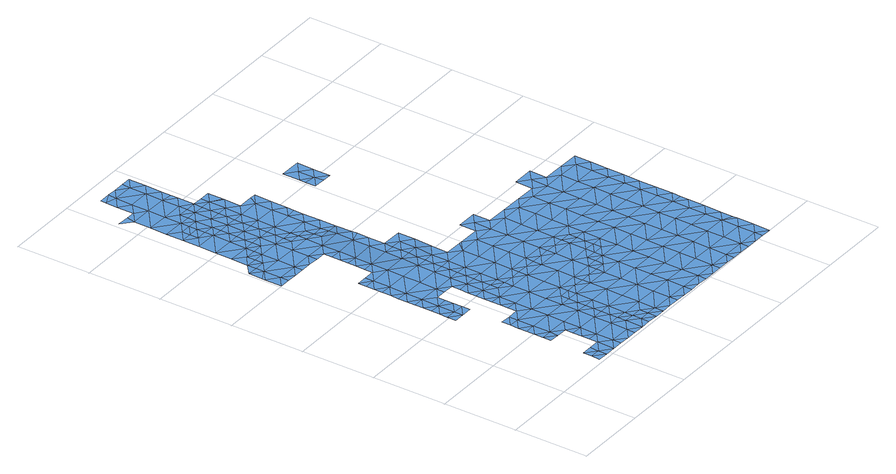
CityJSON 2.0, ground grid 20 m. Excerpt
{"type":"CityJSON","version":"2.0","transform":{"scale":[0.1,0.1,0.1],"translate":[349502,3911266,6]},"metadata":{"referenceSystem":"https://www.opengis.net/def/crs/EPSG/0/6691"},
"CityObjects":{
"waterbody1":{"type":"WaterBody","attributes":{"name":"7","class":"1140","function":"1","WaterBodyRiverFloodingRiskAttribute.description":"4","WaterBodyRiverFloodingRiskAttribute.rankOrg":"1","WaterBodyRiverFloodingRiskAttribute.adminType":"2","WaterBodyRiverFloodingRiskAttribute.scale":"L2"},"geometry":[{"type":"MultiSurface","lod":"1","boundaries":[[[0,1,2]],[[2,3,0]],[[4,5,0]],[[0,3,4]],[[6,0,5]],[[7,8,6]],[[6,5,7]],[[9,10,8]],[[11,12,10]],[[7,5,13]],[[14,9,8]],[[14,8,7]],[[9,11,10]],[[11,15,12]],[[16,17,12]],[[15,16,12]],[[13,18,7]],[[18,19,7]],[[20,14,7]],[[19,20,7]],[[21,11,9]],[[22,17,16]],[[23,9,14]],[[24,23,14]],[[25,26,27]],[[28,17,22]],[[14,20,24]],[[29,22,16]],[[30,21,9]],[[31,30,9]],[[31,9,23]],[[27,26,32]],[[28,22,33]],[[26,28,34]],[[29,35,22]],[[28,33,34]],[[32,26,34]],[[36,33,22]],[[37,36,22]],[[37,22,35]],[[38,32,39]],[[32,34,39]],[[40,34,33]],[[38,41,42]],[[43,33,36]],[[41,38,39]],[[42,44,45]],[[46,39,34]],[[42,41,44]],[[43,36,47]],[[40,33,43]],[[47,48,43]],[[46,34,40]],[[41,39,46]],[[44,41,49]],[[50,43,48]],[[40,43,50]],[[51,41,46]],[[49,41,51]],[[52,40,50]],[[51,53,49]],[[46,40,54]],[[40,52,54]],[[55,51,46]],[[54,55,46]],[[51,56,53]],[[51,55,56]]]}]},
"waterbody2":{"type":"WaterBody","attributes":{"name":"7","class":"1140","function":"1","WaterBodyRiverFloodingRiskAttribute.description":"4","WaterBodyRiverFloodingRiskAttribute.rankOrg":"2","WaterBodyRiverFloodingRiskAttribute.adminType":"2","WaterBodyRiverFloodingRiskAttribute.scale":"L2"},"geometry":[{"type":"MultiSurface","lod":"1","boundaries":[[[57,58,59]],[[60,57,61]],[[62,63,64]],[[65,60,61]],[[62,66,67]],[[68,65,69]],[[66,70,71]],[[72,73,70]],[[74,73,72]],[[75,74,76]],[[77,78,69]],[[79,80,81]],[[82,81,80]],[[57,59,61]],[[59,83,61]],[[84,85,82]],[[84,86,85]],[[87,88,89]],[[90,91,87]],[[92,93,90]],[[94,95,96]],[[94,23,24]],[[97,30,31]],[[98,99,100]],[[101,99,98]],[[99,101,102]],[[103,101,104]],[[102,105,99]],[[105,106,99]],[[105,107,106]],[[107,108,106]],[[109,106,108]],[[110,111,112]],[[113,114,115]],[[116,114,117]],[[118,119,116]],[[106,109,120]],[[5,4,121]],[[121,122,18]],[[122,123,124]],[[124,123,125]],[[124,126,122]],[[18,122,127]],[[24,20,94]],[[19,18,127]],[[13,5,121]],[[121,18,13]],[[127,20,19]],[[20,127,94]],[[127,95,94]],[[128,95,127]],[[129,128,127]],[[122,129,127]],[[126,129,122]],[[130,124,125]],[[130,131,132]],[[131,130,125]],[[131,125,93]],[[93,91,90]],[[125,91,93]],[[123,91,125]],[[123,133,91]],[[133,134,135]],[[136,137,138]],[[139,137,140]],[[141,142,139]],[[143,144,145]],[[146,147,141]],[[148,147,149]],[[150,151,152]],[[148,153,104]],[[152,154,155]],[[104,153,103]],[[156,154,157]],[[156,158,159]],[[160,109,161]],[[162,163,164]],[[165,162,164]],[[120,109,166]],[[167,166,168]],[[99,169,170]],[[100,171,98]],[[172,173,104]],[[171,174,98]],[[175,172,176]],[[177,178,179]],[[180,179,181]],[[182,181,183]],[[184,185,186]],[[91,187,87]],[[187,188,189]],[[188,187,91]],[[133,188,91]],[[135,188,133]],[[189,186,187]],[[186,185,187]],[[187,185,87]],[[87,185,88]],[[190,89,88]],[[191,190,88]],[[192,190,191]],[[193,192,191]],[[178,193,179]],[[179,193,191]],[[181,179,191]],[[181,191,88]],[[185,181,88]],[[183,181,185]],[[184,183,185]],[[182,138,181]],[[138,180,181]],[[137,180,138]],[[139,180,137]],[[139,142,180]],[[175,173,172]],[[141,147,148]],[[104,141,148]],[[104,173,141]],[[142,141,173]],[[142,173,175]],[[142,175,180]],[[180,175,179]],[[179,175,177]],[[194,177,175]],[[175,176,194]],[[85,81,82]],[[106,120,195]],[[196,176,172]],[[196,172,174]],[[174,172,98]],[[98,172,104]],[[104,101,98]],[[169,99,106]],[[197,161,109]],[[197,109,108]],[[195,169,106]],[[167,120,166]],[[198,145,199]],[[200,201,202]],[[200,70,73]],[[109,160,73]],[[109,73,166]],[[73,74,166]],[[166,74,168]],[[75,168,74]],[[170,100,99]],[[163,203,164]],[[204,199,164]],[[205,206,204]],[[205,207,206]],[[207,208,209]],[[210,211,212]],[[213,212,211]],[[214,215,213]],[[216,215,217]],[[216,218,219]],[[220,219,218]],[[165,200,73]],[[165,201,200]],[[165,199,201]],[[199,165,164]],[[145,201,199]],[[144,201,145]],[[201,144,221]],[[222,71,70]],[[202,222,70]],[[200,202,70]],[[223,224,225]],[[225,226,223]],[[226,225,227]],[[227,225,228]],[[145,228,225]],[[97,229,230]],[[97,231,30]],[[231,232,35]],[[233,48,232]],[[48,47,232]],[[29,16,15]],[[231,35,30]],[[30,35,234]],[[21,234,11]],[[198,228,145]],[[235,228,198]],[[235,236,228]],[[209,235,206]],[[207,209,206]],[[237,212,227]],[[215,227,212]],[[215,212,213]],[[237,227,238]],[[236,238,228]],[[206,235,198]],[[199,206,198]],[[204,206,199]],[[225,239,145]],[[239,143,145]],[[228,238,227]],[[215,226,227]],[[215,216,226]],[[219,226,216]],[[226,219,240]],[[241,219,220]],[[242,241,220]],[[243,241,242]],[[244,63,62]],[[244,62,67]],[[245,67,66]],[[245,66,71]],[[246,242,220]],[[240,223,226]],[[224,239,225]],[[221,202,201]],[[247,246,220]],[[160,165,73]],[[165,160,162]],[[248,162,160]],[[161,248,160]],[[163,249,203]],[[250,251,158]],[[151,252,152]],[[157,154,152]],[[157,152,252]],[[158,156,157]],[[250,158,157]],[[252,250,157]],[[155,153,152]],[[148,152,153]],[[152,148,150]],[[149,150,148]],[[253,146,141]],[[139,253,141]],[[254,253,139]],[[254,139,140]],[[255,140,137]],[[256,255,137]],[[136,256,137]],[[113,134,114]],[[114,134,133]],[[123,114,133]],[[114,123,117]],[[122,117,123]],[[117,122,121]],[[118,116,1]],[[2,1,116]],[[2,116,3]],[[3,116,117]],[[121,3,117]],[[4,3,121]],[[112,111,119]],[[119,111,116]],[[116,111,114]],[[114,111,115]],[[110,115,111]],[[21,30,234]],[[31,23,97]],[[97,23,94]],[[97,94,229]],[[96,229,94]],[[257,92,90]],[[257,90,258]],[[87,258,90]],[[259,258,87]],[[259,87,89]],[[83,84,82]],[[83,82,61]],[[61,82,65]],[[65,82,80]],[[69,65,80]],[[69,80,77]],[[79,77,80]],[[78,76,69]],[[74,69,76]],[[69,74,68]],[[72,68,74]],[[70,68,72]],[[68,70,66]],[[68,66,65]],[[65,66,62]],[[65,62,60]],[[64,60,62]],[[218,247,220]],[[260,218,216]],[[216,217,260]],[[214,217,215]],[[261,213,211]],[[261,262,263]],[[262,261,211]],[[262,211,264]],[[210,264,211]],[[265,205,204]],[[266,265,204]],[[266,204,164]],[[203,266,164]],[[15,11,234]],[[29,15,234]],[[35,29,234]],[[47,36,232]],[[36,37,232]],[[37,35,232]],[[267,233,232]],[[267,232,231]],[[268,267,231]],[[269,268,231]],[[269,231,97]],[[230,269,97]]]}]},
"waterbody3":{"type":"WaterBody","attributes":{"name":"7","class":"1140","function":"1","WaterBodyRiverFloodingRiskAttribute.description":"4","WaterBodyRiverFloodingRiskAttribute.rankOrg":"1","WaterBodyRiverFloodingRiskAttribute.adminType":"2","WaterBodyRiverFloodingRiskAttribute.scale":"L2"},"geometry":[{"type":"MultiSurface","lod":"1","boundaries":[[[126,124,130]],[[128,270,95]],[[95,270,271]],[[270,272,271]],[[126,273,129]],[[126,130,273]],[[132,131,274]],[[131,93,92]],[[275,276,277]],[[131,92,274]],[[278,269,230]],[[279,267,268]],[[279,280,267]],[[280,233,267]],[[48,233,280]],[[280,281,48]],[[282,281,280]],[[279,283,280]],[[284,285,286]],[[287,284,272]],[[272,270,276]],[[271,272,284]],[[96,95,271]],[[92,257,274]],[[257,288,274]],[[275,289,276]],[[289,272,276]],[[289,287,272]],[[287,290,284]],[[278,284,286]],[[128,129,270]],[[286,283,279]],[[286,279,278]],[[278,279,269]],[[268,269,279]],[[229,271,278]],[[229,96,271]],[[230,229,278]],[[284,278,271]],[[132,274,291]],[[280,292,282]],[[292,280,283]],[[290,285,284]],[[130,132,273]],[[273,132,291]],[[291,274,288]],[[288,277,291]],[[277,276,291]],[[291,276,270]],[[291,270,273]],[[273,270,129]]]}]},
"waterbody4":{"type":"WaterBody","attributes":{"name":"7","class":"1140","function":"1","WaterBodyRiverFloodingRiskAttribute.description":"4","WaterBodyRiverFloodingRiskAttribute.rankOrg":"1","WaterBodyRiverFloodingRiskAttribute.adminType":"2","WaterBodyRiverFloodingRiskAttribute.scale":"L2"},"geometry":[{"type":"MultiSurface","lod":"1","boundaries":[[[293,294,295]],[[296,297,298]],[[297,299,300]],[[301,302,303]],[[304,300,305]],[[306,304,305]],[[307,308,309]],[[246,310,242]],[[242,310,311]],[[310,312,311]],[[312,313,314]],[[315,316,317]],[[315,318,316]],[[319,320,321]],[[320,322,321]],[[323,324,325]],[[324,326,325]],[[327,328,326]],[[327,329,328]],[[330,331,332]],[[332,331,333]],[[224,223,334]],[[335,334,223]],[[336,334,335]],[[334,336,337]],[[338,337,336]],[[337,338,339]],[[339,338,340]],[[340,338,341]],[[341,338,342]],[[338,343,342]],[[343,338,344]],[[314,343,344]],[[343,314,316]],[[316,345,343]],[[346,343,345]],[[345,321,346]],[[321,347,346]],[[321,348,347]],[[321,349,348]],[[325,348,349]],[[325,307,348]],[[308,307,325]],[[350,309,308]],[[309,351,307]],[[352,351,309]],[[351,352,353]],[[352,354,353]],[[354,352,355]],[[356,354,355]],[[356,357,354]],[[357,356,332]],[[358,357,332]],[[359,357,358]],[[359,360,357]],[[361,360,359]],[[361,362,360]],[[361,363,362]],[[364,363,361]],[[58,363,364]],[[365,363,58]],[[366,363,365]],[[367,366,365]],[[366,367,368]],[[341,368,367]],[[369,368,341]],[[369,370,368]],[[371,370,369]],[[372,370,371]],[[372,353,370]],[[370,353,373]],[[360,373,374]],[[373,366,370]],[[362,366,373]],[[347,372,371]],[[346,371,369]],[[342,346,369]],[[368,370,366]],[[63,367,365]],[[375,367,63]],[[375,340,367]],[[376,340,375]],[[375,67,376]],[[244,67,375]],[[64,365,60]],[[57,60,365]],[[364,83,59]],[[364,377,83]],[[84,83,377]],[[85,86,378]],[[86,379,378]],[[377,379,86]],[[377,380,379]],[[377,361,380]],[[379,380,381]],[[380,382,381]],[[359,382,380]],[[383,381,382]],[[381,383,384]],[[385,384,383]],[[385,386,384]],[[385,387,386]],[[387,385,299]],[[387,299,297]],[[387,297,296]],[[387,296,293]],[[293,296,294]],[[388,294,296]],[[298,388,296]],[[387,389,386]],[[390,386,389]],[[386,390,391]],[[392,391,390]],[[393,391,392]],[[391,393,394]],[[394,393,379]],[[394,379,384]],[[392,395,393]],[[395,392,396]],[[396,397,395]],[[398,397,396]],[[397,398,399]],[[396,400,398]],[[396,390,400]],[[401,400,390]],[[402,403,404]],[[403,405,404]],[[403,406,405]],[[194,176,407]],[[176,408,407]],[[176,196,408]],[[196,174,408]],[[171,100,409]],[[410,409,100]],[[409,410,411]],[[411,410,412]],[[169,412,410]],[[412,169,195]],[[374,373,353]],[[221,144,413]],[[144,414,413]],[[414,144,143]],[[143,239,414]],[[334,414,239]],[[414,334,339]],[[339,413,414]],[[413,339,376]],[[376,71,413]],[[245,71,376]],[[167,168,412]],[[412,168,415]],[[202,221,222]],[[168,75,415]],[[75,76,415]],[[415,76,416]],[[76,78,416]],[[78,77,416]],[[79,81,417]],[[417,81,378]],[[417,378,418]],[[393,418,378]],[[418,416,417]],[[416,418,419]],[[418,420,419]],[[395,420,418]],[[395,421,420]],[[420,421,422]],[[421,423,422]],[[424,423,421]],[[425,423,424]],[[425,426,423]],[[408,423,426]],[[423,408,409]],[[422,423,409]],[[422,411,420]],[[420,411,419]],[[415,419,411]],[[77,79,417]],[[417,416,77]],[[419,415,416]],[[71,222,413]],[[222,221,413]],[[195,120,167]],[[195,167,412]],[[170,169,410]],[[411,412,415]],[[409,411,422]],[[100,170,410]],[[409,174,171]],[[408,174,409]],[[426,407,408]],[[426,402,407]],[[177,194,407]],[[407,404,177]],[[178,177,404]],[[405,192,193]],[[190,192,405]],[[178,404,193]],[[406,190,405]],[[404,405,193]],[[407,402,404]],[[424,421,427]],[[421,397,427]],[[397,399,427]],[[395,397,421]],[[395,418,393]],[[392,390,396]],[[386,391,394]],[[386,394,384]],[[385,383,299]],[[383,428,299]],[[428,305,299]],[[428,429,305]],[[430,429,428]],[[358,429,430]],[[429,358,431]],[[429,431,432]],[[432,306,429]],[[382,358,430]],[[430,428,382]],[[305,429,306]],[[304,301,300]],[[303,300,301]],[[303,297,300]],[[297,303,298]],[[302,298,303]],[[433,298,302]],[[433,388,298]],[[294,434,295]],[[435,295,434]],[[436,295,435]],[[295,436,293]],[[293,436,389]],[[436,401,389]],[[300,299,305]],[[382,428,383]],[[384,379,381]],[[379,393,378]],[[85,378,81]],[[377,86,84]],[[67,245,376]],[[63,244,375]],[[64,63,365]],[[57,365,58]],[[59,58,364]],[[364,361,377]],[[362,363,366]],[[360,362,373]],[[361,359,380]],[[360,374,357]],[[359,358,382]],[[332,431,358]],[[357,374,354]],[[437,356,355]],[[438,437,355]],[[355,309,438]],[[438,309,439]],[[354,374,353]],[[351,353,372]],[[348,351,372]],[[352,309,355]],[[325,328,308]],[[440,308,328]],[[307,351,348]],[[347,348,372]],[[347,371,346]],[[344,311,314]],[[344,336,311]],[[336,243,311]],[[343,346,342]],[[342,369,341]],[[340,341,367]],[[339,340,376]],[[336,344,338]],[[334,337,339]],[[336,335,243]],[[241,243,335]],[[219,241,240]],[[240,241,335]],[[223,240,335]],[[224,334,239]],[[243,242,311]],[[312,314,311]],[[313,317,314]],[[317,316,314]],[[318,345,316]],[[401,390,389]],[[389,387,293]],[[318,441,345]],[[441,319,345]],[[319,321,345]],[[322,349,321]],[[322,442,349]],[[442,323,349]],[[323,325,349]],[[326,328,325]],[[440,328,329]],[[350,308,440]],[[439,309,350]],[[330,356,437]],[[356,330,332]],[[332,333,431]],[[431,333,432]],[[398,443,399]],[[399,443,444]],[[399,444,427]]]}]},
"waterbody5":{"type":"WaterBody","attributes":{"name":"7","class":"1140","function":"1","WaterBodyRiverFloodingRiskAttribute.description":"4","WaterBodyRiverFloodingRiskAttribute.rankOrg":"1","WaterBodyRiverFloodingRiskAttribute.adminType":"2","WaterBodyRiverFloodingRiskAttribute.scale":"L2"},"geometry":[{"type":"MultiSurface","lod":"1","boundaries":[[[445,446,447]],[[448,449,450]],[[449,448,451]],[[452,445,447]],[[447,451,452]],[[453,449,454]],[[447,449,451]],[[449,447,446]],[[454,449,446]],[[450,449,453]]]}]}
},
"vertices":[
[37,916,2],[9,893,2],[37,893,2],[65,892,2],[66,915,2],[66,938,2],[38,962,2],[95,961,2],[39,1008,2],[97,1054,2],[40,1055,2],[69,1077,2],[41,1101,2],[95,938,2],[96,1007,2],[69,1100,2],[69,1123,2],[41,1147,2],[123,938,2],[123,961,2],[124,984,2],[97,1077,2],[98,1146,2],[125,1030,2],[124,1007,2],[15,1263,2],[43,1239,2],[48,1262,2],[42,1193,2],[98,1123,2],[125,1076,2],[125,1053,2],[72,1262,2],[99,1192,2],[100,1238,2],[126,1122,2],[127,1169,2],[127,1146,2],[72,1308,2],[100,1285,2],[156,1237,2],[101,1331,2],[73,1339,2],[156,1191,2],[104,1354,2],[73,1354,2],[157,1284,2],[155,1168,2],[184,1168,2],[130,1353,2],[185,1214,2],[158,1330,2],[185,1233,2],[160,1353,2],[185,1260,2],[186,1306,2],[187,1353,2],
[538,283,2],[567,283,2],[567,306,2],[510,284,2],[539,307,2],[481,261,2],[509,238,2],[510,261,2],[482,307,2],[424,262,2],[452,239,2],[425,308,2],[426,355,2],[367,263,2],[396,240,2],[368,309,2],[311,310,2],[369,356,2],[369,379,2],[398,378,2],[455,377,2],[426,378,2],[483,377,2],[483,354,2],[511,376,2],[539,353,2],[567,329,2],[568,352,2],[540,376,2],[568,375,2],[262,773,5],[262,727,5],[290,750,5],[263,820,5],[206,821,2],[264,843,3],[235,843,3],[153,1006,2],[181,983,2],[181,1006,2],[153,1053,2],[258,496,2],[257,450,2],[286,473,2],[229,473,2],[229,450,2],[201,474,2],[201,497,2],[228,427,2],[256,404,2],[228,404,2],[227,381,2],[255,357,2],[36,800,2],[36,823,2],[7,801,2],[92,799,2],[93,822,2],[64,800,2],[37,870,2],[94,869,2],[8,855,2],[8,847,2],[284,380,2],[94,915,2],[151,914,2],[150,868,2],[179,890,2],[207,867,2],[179,913,2],[152,960,2],[180,960,2],[180,937,2],[208,890,2],[236,866,2],[236,889,2],[150,822,2],[121,799,2],[149,798,2],[147,660,2],[146,637,2],[175,659,2],[146,590,2],[118,614,2],[145,544,2],[202,590,2],[338,171,2],[338,194,2],[309,172,2],[116,545,2],[116,522,2],[144,498,2],[116,499,2],[115,475,2],[115,452,2],[143,452,2],[172,474,2],[171,428,2],[172,451,2],[171,405,2],[143,406,2],[142,382,2],[171,382,2],[255,311,2],[227,335,2],[226,289,2],[197,289,2],[197,266,2],[254,265,2],[312,357,2],[313,380,2],[341,379,2],[285,426,2],[285,449,2],[286,496,2],[259,542,2],[202,543,2],[287,519,2],[259,589,2],[287,565,2],[288,611,3],[288,634,5],[260,635,5],[203,636,2],[204,682,2],[176,682,2],[176,706,2],[176,729,2],[205,728,2],[177,752,2],[206,774,2],[178,798,2],[177,775,2],[290,704,5],[261,681,5],[289,681,5],[289,657,5],[288,588,2],[285,403,2],[287,542,2],[227,358,2],[252,173,2],[253,219,2],[311,264,2],[310,218,2],[339,241,2],[169,266,2],[196,220,2],[168,197,2],[196,174,2],[167,174,2],[167,151,2],[195,150,2],[194,58,2],[193,35,2],[222,58,2],[221,11,2],[250,11,2],[250,34,2],[307,33,2],[278,10,2],[335,9,2],[336,56,2],[364,32,2],[338,217,2],[367,240,2],[336,102,2],[337,125,2],[308,125,2],[308,79,2],[251,80,2],[252,126,2],[181,1029,2],[182,1052,2],[154,1099,2],[155,1145,2],[183,1145,2],[97,1100,2],[224,150,2],[223,127,2],[222,81,2],[223,104,2],[337,148,2],[336,79,2],[364,55,2],[392,32,2],[392,55,2],[481,238,2],[424,239,2],[392,8,2],[363,9,2],[226,312,2],[169,290,2],[114,406,2],[114,383,2],[115,429,2],[117,568,2],[117,591,2],[118,637,2],[118,660,2],[292,842,3],[291,796,5],[291,782,5],[306,10,2],[193,12,2],[165,35,2],[164,12,2],[165,59,2],[168,220,2],[168,243,2],[183,1121,2],[183,1098,2],[182,1075,2],
[209,959,2],[209,1005,2],[266,1004,2],[208,913,2],[264,866,2],[294,961,2],[265,958,2],[293,935,2],[210,1052,2],[211,1098,2],[212,1144,2],[212,1167,2],[241,1167,2],[240,1121,2],[267,1051,2],[280,1074,2],[239,1074,2],[295,1027,2],[293,888,2],[294,981,2],[296,1073,2],[265,912,2],[240,1124,2],
[713,535,2],[742,557,2],[714,581,2],[770,534,2],[769,488,2],[827,533,2],[768,441,2],[825,440,2],[854,463,2],[855,509,2],[826,487,2],[853,417,2],[824,394,2],[852,371,2],[762,72,2],[819,71,2],[820,117,2],[420,8,2],[420,31,2],[448,8,2],[477,7,2],[477,30,2],[534,6,2],[534,29,2],[505,7,2],[562,6,2],[619,5,2],[647,4,2],[648,27,2],[676,4,2],[732,3,2],[761,2,2],[761,25,2],[789,2,2],[818,1,2],[818,24,2],[846,1,2],[850,232,2],[850,254,2],[822,256,2],[851,278,2],[365,125,2],[364,78,2],[421,77,2],[422,124,2],[479,123,2],[423,170,2],[480,169,2],[536,168,2],[536,122,2],[535,75,2],[478,76,2],[591,28,2],[592,74,2],[648,74,2],[705,73,2],[704,26,2],[848,93,2],[763,118,2],[764,164,2],[707,165,2],[764,210,2],[820,163,2],[821,209,2],[765,257,2],[766,303,2],[709,304,2],[708,257,2],[652,305,2],[652,258,2],[595,259,2],[595,306,2],[538,260,2],[594,213,2],[537,214,2],[593,167,2],[592,121,2],[650,166,2],[649,120,2],[706,119,2],[651,212,2],[708,211,2],[480,215,2],[424,216,2],[596,352,2],[540,399,2],[597,398,2],[653,351,2],[654,397,2],[710,350,2],[711,396,2],[655,443,2],[711,442,2],[655,489,2],[712,489,2],[799,556,2],[656,536,2],[599,537,2],[599,490,2],[542,491,2],[541,445,2],[598,444,2],[485,492,2],[543,538,2],[486,539,2],[515,561,2],[487,585,2],[571,560,2],[628,559,2],[345,610,3],[346,656,5],[317,634,5],[318,680,5],[346,703,5],[316,588,2],[315,541,2],[315,495,2],[314,449,2],[371,448,2],[313,403,2],[367,217,2],[366,171,2],[370,402,2],[427,401,2],[483,400,2],[484,446,2],[427,447,2],[428,493,2],[429,539,2],[371,494,2],[372,540,2],[401,563,2],[393,563,2],[344,564,2],[458,562,2],[767,395,2],[823,348,2],[767,349,2],[823,302,2],[852,324,2],[855,555,2],[743,604,2],[686,605,2],[685,558,2],[849,186,2],[848,140,2],[848,106,2],[847,47,2],[590,5,2],[704,3,2],[515,607,2],[459,608,2],
[409,1071,2],[409,1025,2],[437,1048,2],[465,978,2],[437,1002,2],[441,978,2],[465,1024,2],[466,1070,2],[408,979,2],[408,1008,2]
]}
